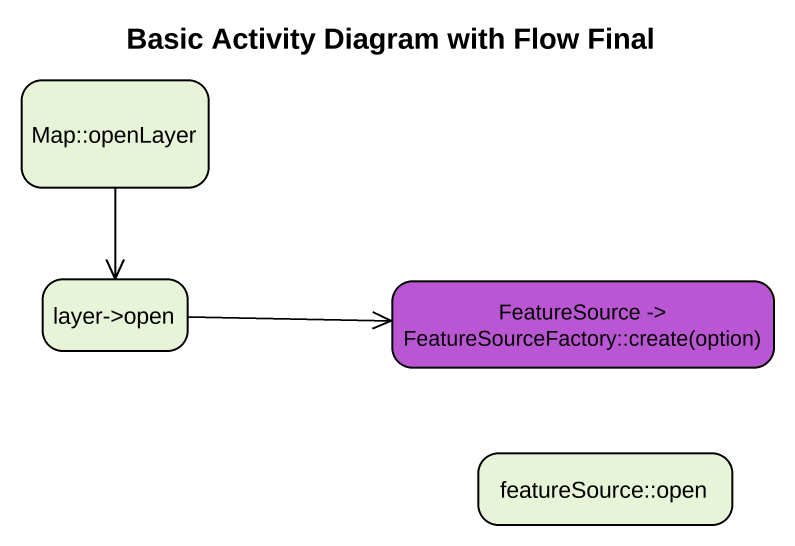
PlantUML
@startuml
title Basic Activity Diagram with Flow Final
hide empty description
state "Map::openLayer" as Map_openLayer
state "layer->open" as layer_open
state "FeatureSource -> FeatureSourceFactory::create(option)" as FeatureSource #BA55D3
state "featureSource::open" as featureSource_open
Map_openLayer --> layer_open
layer_open -right-> FeatureSource
@enduml
